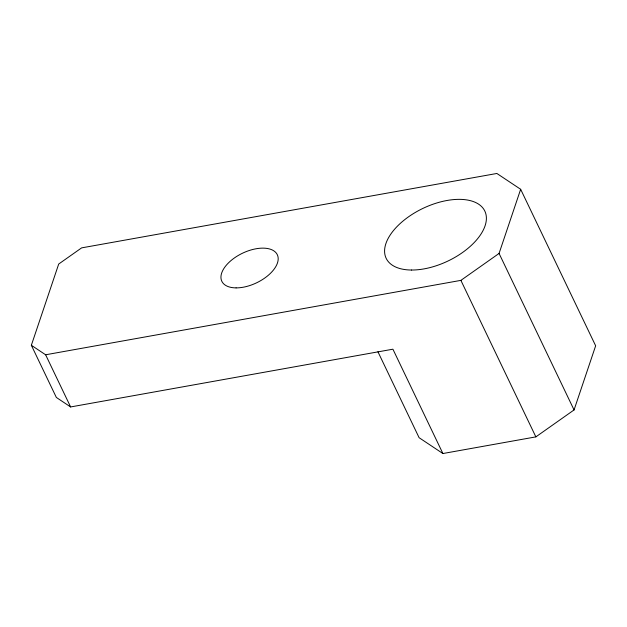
<?xml version="1.0" encoding="UTF-8"?>
<svg xmlns="http://www.w3.org/2000/svg" width="627" height="627" viewBox="0 0 627 627"><rect width="100%" height="100%" fill="white"/><g stroke="black" fill="none" stroke-linecap="round" stroke-linejoin="round"><path stroke-width="0.94" d="M442.897 453.533L392.91 349.192L70.616 406.947L56.344 397.447L31.35 345.281L58.703 264.038L81.62 247.877L496.874 173.467L520.661 189.291L595.65 345.798L574.058 409.94L535.866 436.878L442.897 453.533L419.11 437.709L377.94 351.778M31.35 345.281L45.622 354.78L460.884 280.371L499.068 253.433L520.661 189.291M499.068 253.433L574.058 409.94M460.884 280.371L535.866 436.878M45.622 354.78L70.616 406.947M411.531 270.033A54.69 29.14 -25.6 0 0 486.364 217.255A54.69 29.14 -25.6 0 0 408.577 216.785A54.69 29.14 -25.6 0 0 411.531 270.033M236.081 287.887A30.762 16.396 -25.6 0 0 278.176 258.199A30.762 16.396 -25.6 0 0 234.42 257.94A30.762 16.396 -25.6 0 0 236.081 287.887"/></g></svg>
